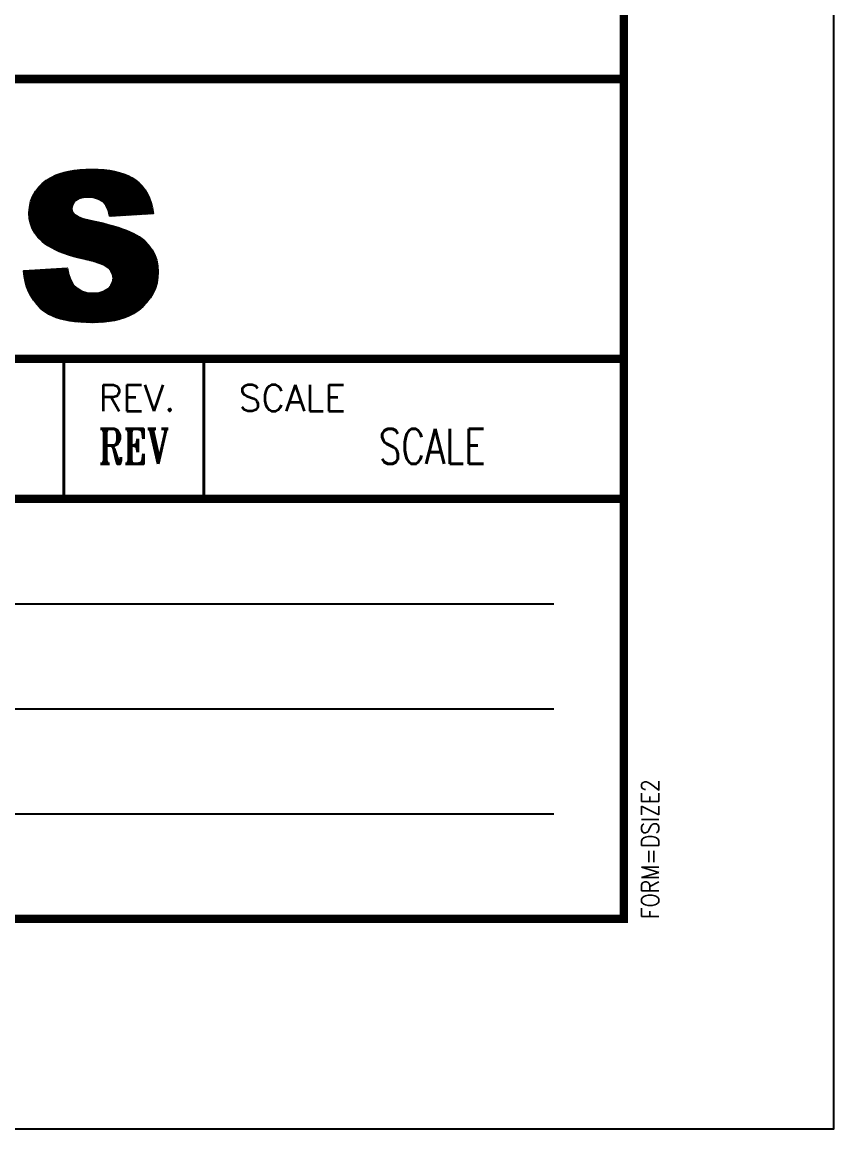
# Model space of a CAD drawing. Header units: inches. Extents: x 0 to 36, y 0 to 24.
# Drawn here: x 33.101 to 36, y 0 to 3.953 of the extents above; entities that cross this region are included whole.
import ezdxf
from ezdxf.enums import TextEntityAlignment as Align

# ---------------------------------------------------------------- set-up
doc = ezdxf.new("R2010")
doc.units = ezdxf.units.IN
doc.header["$MEASUREMENT"] = 0
doc.layers.get('0').update_dxf_attribs({"linetype": 'CONTINUOUS'})
doc.layers.add('ETEXT', color=3, linetype='CONTINUOUS')
doc.layers.add('TRIM', color=7, linetype='CONTINUOUS')
doc.styles.add('ROMANT', font='ROMANT.shx', dxfattribs={"width": 0.8, "height": 0.1875})
doc.styles.add('SIMPLEX', font='SIMPLEX.shx', dxfattribs={"width": 0.75, "height": 0.09375})
doc.styles.add('T625', font='TXT.shx', dxfattribs={"width": 0.85, "height": 0.0625})

msp = doc.modelspace()

# ---------------------------------------------------------------- hatches: boundary and pattern name
h = msp.add_hatch()
h.set_pattern_fill('ANSI31', color=5, scale=0.02, style=0)
h.set_pattern_definition([(45, (35.777692, 2.7410637), (-0.001767767, 0.001767767), [])])
h.paths.add_polyline_path([(33.1093, 3.0448), (33.1069, 3.0643), (33.2622, 3.074), (33.2667, 3.0508), (33.2735, 3.0316), (33.2827, 3.0164), (33.2966, 3.0023), (33.3133, 2.9924), (33.3327, 2.9864), (33.3548, 2.9844), (33.3763, 2.9862), (33.3942, 2.9916), (33.4086, 3.0007), (33.4191, 3.0123), (33.4254, 3.0249), (33.4275, 3.0387), (33.4255, 3.0519), (33.4195, 3.0642), (33.4095, 3.0755), (33.3975, 3.0835), (33.3796, 3.0913), (33.3557, 3.0988), (33.3259, 3.1061), (33.305, 3.1111), (33.2854, 3.1164), (33.267, 3.122), (33.2498, 3.128), (33.2339, 3.1342), (33.2192, 3.1408), (33.2058, 3.1476), (33.1935, 3.1548), (33.1825, 3.1624), (33.1728, 3.1702), (33.1587, 3.1842), (33.1472, 3.1993), (33.1382, 3.2157), (33.1318, 3.2333), (33.1279, 3.2521), (33.1267, 3.2721), (33.1281, 3.2923), (33.1326, 3.3118), (33.1399, 3.3308), (33.1503, 3.3491), (33.1607, 3.363), (33.1729, 3.3756), (33.1871, 3.387), (33.2032, 3.3971), (33.2212, 3.4061), (33.2355, 3.4116), (33.2512, 3.4162), (33.2683, 3.42), (33.2868, 3.4229), (33.3068, 3.425), (33.3282, 3.4263), (33.3511, 3.4267), (33.373, 3.4263), (33.3937, 3.4249), (33.4133, 3.4225), (33.4316, 3.4193), (33.4488, 3.4151), (33.4648, 3.41), (33.4795, 3.404), (33.4931, 3.397), (33.5055, 3.3891), (33.5181, 3.379), (33.5294, 3.3675), (33.5393, 3.3546), (33.5479, 3.3403), (33.5551, 3.3247), (33.561, 3.3076), (33.5655, 3.2892), (33.5688, 3.2693), (33.4149, 3.2603), (33.4093, 3.2819), (33.4007, 3.2993), (33.3891, 3.3122), (33.3744, 3.3212), (33.3563, 3.3266), (33.335, 3.3284), (33.3175, 3.327), (33.3032, 3.323), (33.2921, 3.3163), (33.2841, 3.3077), (33.2793, 3.2979), (33.2777, 3.2869), (33.279, 3.2788), (33.2829, 3.2713), (33.2895, 3.2643), (33.3007, 3.2575), (33.319, 3.251), (33.3443, 3.2448), (33.3673, 3.2397), (33.3889, 3.2346), (33.4089, 3.2294), (33.4274, 3.2242), (33.4444, 3.219), (33.46, 3.2138), (33.474, 3.2086), (33.4865, 3.2034), (33.4975, 3.1981), (33.5191, 3.1856), (33.5376, 3.1717), (33.5528, 3.1564), (33.5649, 3.1396), (33.5742, 3.1216), (33.5808, 3.1026), (33.5848, 3.0825), (33.5861, 3.0614), (33.585, 3.0414), (33.5816, 3.022), (33.5759, 3.0033), (33.568, 2.9852), (33.5579, 2.9678), (33.5458, 2.9514), (33.5319, 2.9368), (33.5162, 2.9238), (33.4987, 2.9124), (33.4794, 2.9027), (33.4644, 2.8969), (33.4484, 2.8919), (33.4313, 2.8878), (33.4131, 2.8847), (33.3939, 2.8824), (33.3736, 2.881), (33.3522, 2.8806), (33.3303, 2.881), (33.3096, 2.882), (33.29, 2.8838), (33.2716, 2.8863), (33.2543, 2.8896), (33.2382, 2.8935), (33.2232, 2.8982), (33.2094, 2.9036), (33.1967, 2.9098), (33.1852, 2.9166), (33.1749, 2.9242), (33.1656, 2.9325), (33.1533, 2.9459), (33.1425, 2.9602), (33.133, 2.9753), (33.1249, 2.9914), (33.1183, 3.0083), (33.1131, 3.0261)])

# ---------------------------------------------------------------- linework, layer by layer
for p, q in [((28.545, 2.7392), (35.2549, 2.7392)), ((28.25, 1.875), (35, 1.875)), ((28.25, 1.5), (35, 1.5)), ((28.25, 1.125), (35, 1.125))]:
    msp.add_line(p, q)
at = {"const_width": 0.03, "flags": 128}
msp.add_lwpolyline([(1, 23.25), (1, 0.75), (35.25, 0.75), (35.25, 23.25)], close=True, dxfattribs=at)
at = {"flags": 128}
for points, const_width in [([(35.25, 3.75), (28, 3.75), (28, 0.75)], 0.03), ([(28, 2.75), (35.25, 2.75)], 0.03), ([(33.25, 2.75), (33.25, 2.25)], 0.011), ([(33.75, 2.75), (33.75, 2.25)], 0.011), ([(1, 2.25), (35.25, 2.25)], 0.03)]:
    msp.add_lwpolyline(points, dxfattribs=dict(at, const_width=const_width))
at = {"color": 5, "flags": 128}
msp.add_lwpolyline([(33.4007, 3.2993), (33.3891, 3.3122), (33.3744, 3.3212), (33.3563, 3.3266), (33.335, 3.3284), (33.3175, 3.327), (33.3032, 3.323), (33.2921, 3.3163), (33.2841, 3.3077), (33.2793, 3.2979), (33.2777, 3.2869), (33.279, 3.2788), (33.2829, 3.2713), (33.2895, 3.2643), (33.3007, 3.2575), (33.319, 3.251), (33.3443, 3.2448), (33.3673, 3.2397), (33.3889, 3.2346), (33.4089, 3.2294), (33.4274, 3.2242), (33.4444, 3.219), (33.46, 3.2138), (33.474, 3.2086), (33.4865, 3.2034), (33.4975, 3.1981), (33.5191, 3.1856), (33.5376, 3.1717), (33.5528, 3.1564), (33.5649, 3.1396), (33.5742, 3.1216), (33.5808, 3.1026), (33.5848, 3.0825), (33.5861, 3.0614), (33.585, 3.0414), (33.5816, 3.022), (33.5759, 3.0033), (33.568, 2.9852), (33.5579, 2.9678), (33.5458, 2.9514), (33.5319, 2.9368), (33.5162, 2.9238), (33.4987, 2.9124), (33.4794, 2.9027), (33.4644, 2.8969), (33.4484, 2.8919), (33.4313, 2.8878), (33.4131, 2.8847), (33.3939, 2.8824), (33.3736, 2.881), (33.3522, 2.8806), (33.3303, 2.881), (33.3096, 2.882), (33.29, 2.8838), (33.2716, 2.8863), (33.2543, 2.8896), (33.2382, 2.8935), (33.2232, 2.8982), (33.2094, 2.9036), (33.1967, 2.9098), (33.1852, 2.9166), (33.1749, 2.9242), (33.1656, 2.9325), (33.1533, 2.9459), (33.1425, 2.9602), (33.133, 2.9753), (33.1249, 2.9914), (33.1183, 3.0083), (33.1131, 3.0261), (33.1093, 3.0448), (33.1069, 3.0643), (33.2622, 3.074), (33.2667, 3.0508), (33.2735, 3.0316), (33.2827, 3.0164), (33.2966, 3.0023), (33.3133, 2.9924), (33.3327, 2.9864), (33.3548, 2.9844), (33.3763, 2.9862), (33.3942, 2.9916), (33.4086, 3.0007), (33.4191, 3.0123), (33.4254, 3.0249), (33.4275, 3.0387), (33.4255, 3.0519), (33.4195, 3.0642), (33.4095, 3.0755), (33.3975, 3.0835), (33.3796, 3.0913), (33.3557, 3.0988), (33.3259, 3.1061), (33.305, 3.1111), (33.2854, 3.1164), (33.267, 3.122), (33.2498, 3.128), (33.2339, 3.1342), (33.2192, 3.1408), (33.2058, 3.1476), (33.1935, 3.1548), (33.1825, 3.1624), (33.1728, 3.1702), (33.1587, 3.1842), (33.1472, 3.1993), (33.1382, 3.2157), (33.1318, 3.2333), (33.1279, 3.2521), (33.1267, 3.2721), (33.1281, 3.2923), (33.1326, 3.3118), (33.1399, 3.3308), (33.1503, 3.3491), (33.1607, 3.363), (33.1729, 3.3756), (33.1871, 3.387), (33.2032, 3.3971), (33.2212, 3.4061), (33.2355, 3.4116), (33.2512, 3.4162), (33.2683, 3.42), (33.2868, 3.4229), (33.3068, 3.425), (33.3282, 3.4263), (33.3511, 3.4267), (33.373, 3.4263), (33.3937, 3.4249), (33.4133, 3.4225), (33.4316, 3.4193), (33.4488, 3.4151), (33.4648, 3.41), (33.4795, 3.404), (33.4931, 3.397), (33.5055, 3.3891), (33.5181, 3.379), (33.5294, 3.3675), (33.5393, 3.3546), (33.5479, 3.3403), (33.5551, 3.3247), (33.561, 3.3076), (33.5655, 3.2892), (33.5688, 3.2693), (33.4149, 3.2603), (33.4093, 3.2819)], close=True, dxfattribs=at)
at = {"layer": 'TRIM'}
msp.add_lwpolyline([(36, 24), (0, 24), (0, 0), (36, 0)], close=True, dxfattribs=at)

# ---------------------------------------------------------------- texts
at = {"layer": 'ETEXT', "style": 'SIMPLEX'}
for s, p in [('REV. ', (33.375, 2.5639)), ('SCALE', (33.875, 2.5639))]:
    msp.add_text(s, height=0.0937, dxfattribs=at).set_placement(p)
at = {"layer": 'ETEXT', "style": 'T625', "width": 0.85}
msp.add_text('FORM=DSIZE2', height=0.0625, rotation=90, dxfattribs=at).set_placement((35.375, 0.75))
at = {"layer": 'ETEXT', "style": 'ROMANT', "width": 0.75}
msp.add_attdef('REV', text='', height=0.125, dxfattribs=at).set_placement((33.5, 2.375), align=Align.CENTER)
at = {"layer": 'ETEXT', "style": 'SIMPLEX', "width": 0.75}
msp.add_attdef('SCALE', (34.375, 2.375), '', height=0.125, dxfattribs=at)

doc.saveas('drawing.dxf')
